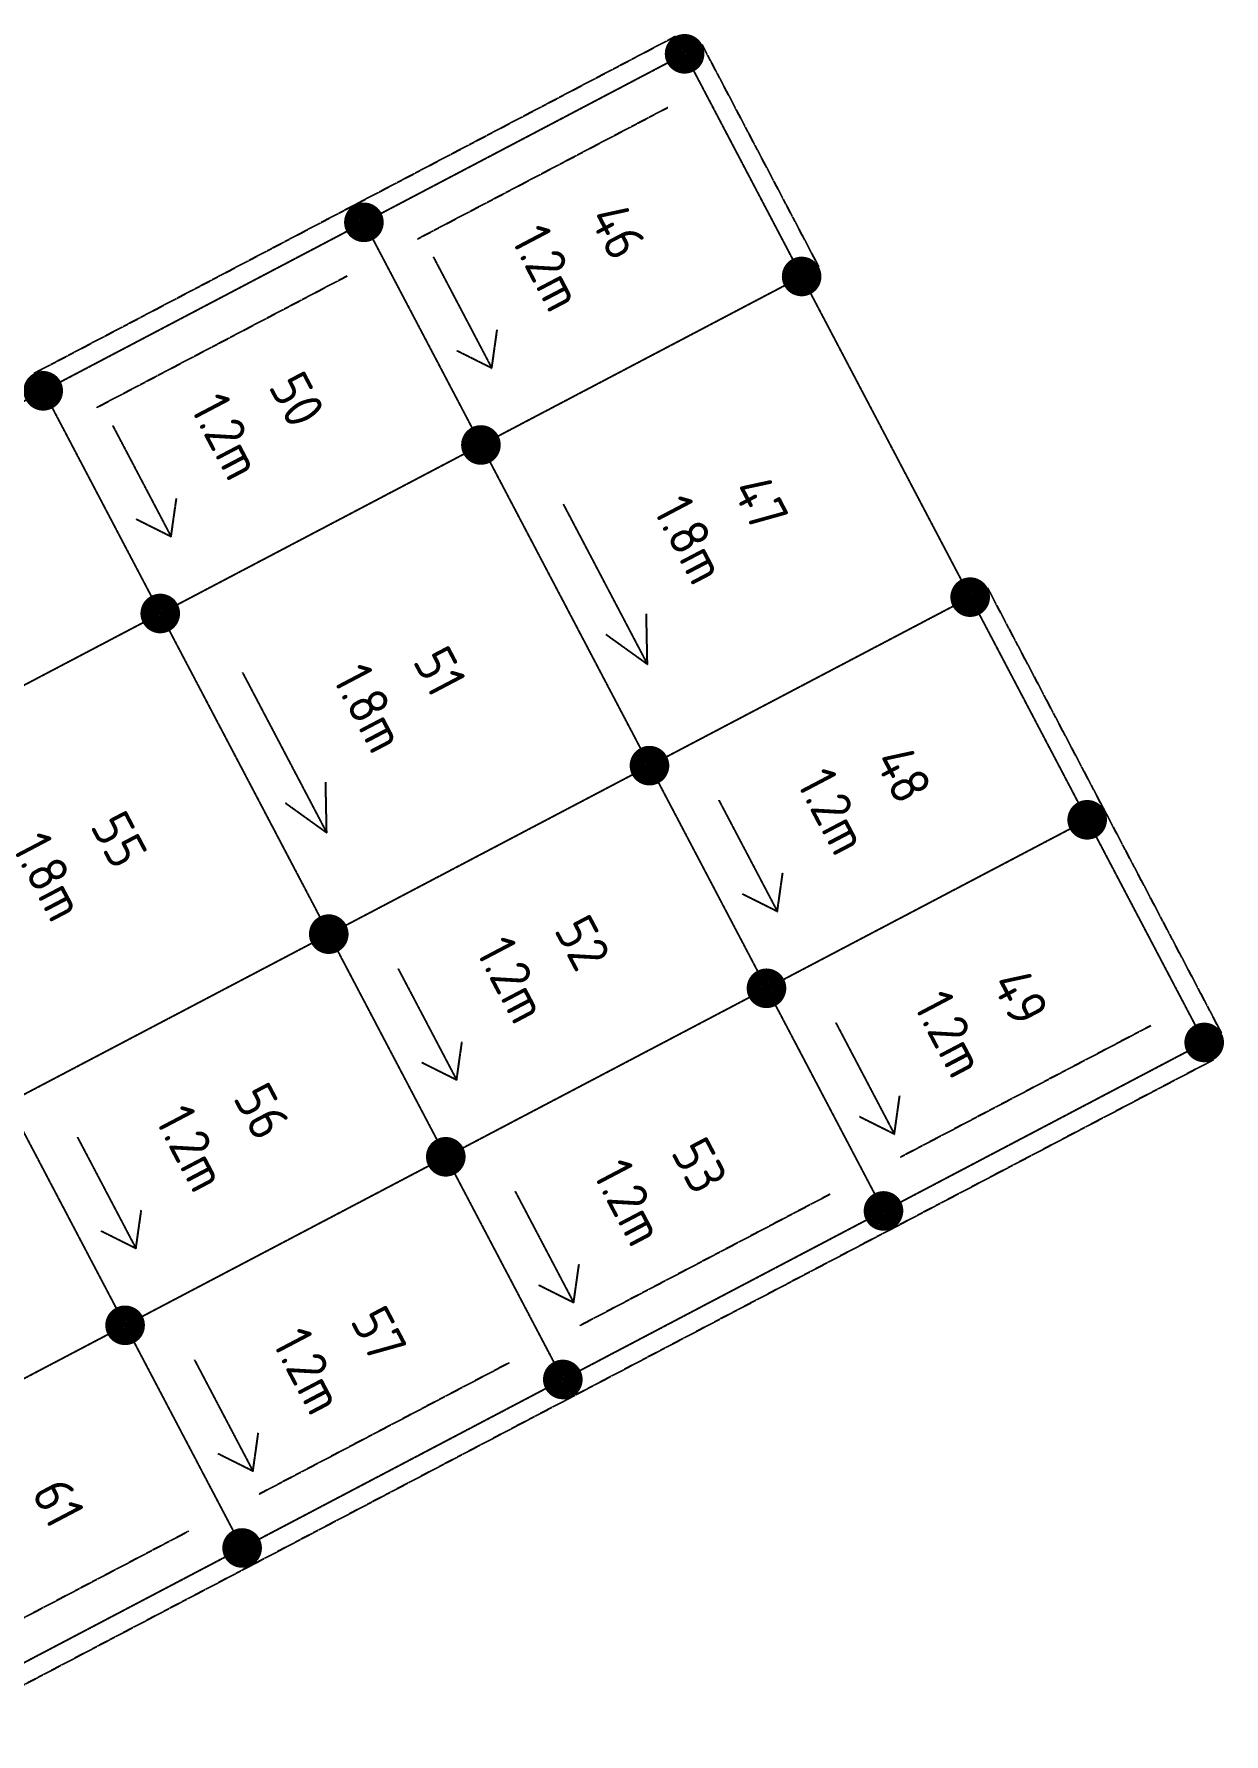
# Model space of a CAD drawing. Header units: millimetres. Extents: x 9116 to 195096, y -114281 to 55636.
# Drawn here: x 186317 to 192325, y 18862 to 27445 of the extents above; entities that cross this region are included whole.
import ezdxf
from ezdxf.enums import TextEntityAlignment as Align

# ---------------------------------------------------------------- set-up
doc = ezdxf.new("R2010")
doc.units = ezdxf.units.MM
doc.linetypes.add('KwikScaf_DASHED', pattern=[3.75, 2.5, -1.25])
doc.linetypes.add('KwikScaf_Line', pattern=[1, 1, 0])
doc.layers.add('KwikScaf Schematic', color=7, linetype='CONTINUOUS')
doc.styles.add('KwikScaf ISO', font='isocp.shx')

msp = doc.modelspace()

# ---------------------------------------------------------------- linework, layer by layer
at = {"layer": 'KwikScaf Schematic', "color": 1, "linetype": 'KwikScaf_DASHED'}
for p, q in [((187936.4, 26583.1), (189555.4, 27433.9)), ((190281.3, 26267.7), (189690.5, 27391.9)), ((188253, 26410.5), (189517.9, 27075.3)), ((186317.3, 25732.2), (187936.4, 26583.1)), ((186633.9, 25559.7), (187898.9, 26224.5)), ((191722.9, 23524.4), (191132.1, 24648.6)), ((192313.7, 22400.2), (191722.9, 23524.4)), ((191955.1, 22437.7), (190690.1, 21772.9)), ((192271.7, 22265.1), (190652.6, 21414.3)), ((190336, 21586.8), (189071, 20922.1)), ((190652.6, 21414.3), (189033.5, 20563.5)), ((188716.9, 20736), (187452, 20071.3)), ((189033.5, 20563.5), (187414.5, 19712.7)), ((187097.9, 19885.2), (185832.9, 19220.4)), ((187414.5, 19712.7), (185795.4, 18861.8))]:
    msp.add_line(p, q, dxfattribs=at)
at = {"layer": 'KwikScaf Schematic', "color": 1, "linetype": 'KwikScaf_Line'}
for p, q in [((187982.9, 26494.5), (189602, 27345.4)), ((189602, 27345.4), (190192.7, 26221.1)), ((186363.8, 25643.7), (187982.9, 26494.5)), ((187982.9, 26494.5), (188573.7, 25370.3)), ((187982.9, 26494.5), (188573.7, 25370.3)), ((188333, 26319.8), (188628.4, 25757.7)), ((188573.7, 25370.3), (190192.7, 26221.1)), ((188628.4, 25757.7), (188655.7, 25951.4)), ((188628.4, 25757.7), (188453.3, 25845.1)), ((184744.8, 24792.9), (186363.8, 25643.7)), ((186363.8, 25643.7), (186954.6, 24519.5)), ((186363.8, 25643.7), (186954.6, 24519.5)), ((186713.9, 25469), (187009.3, 24906.9)), ((186954.6, 24519.5), (188573.7, 25370.3)), ((187009.3, 24906.9), (187036.7, 25100.6)), ((187009.3, 24906.9), (186834.3, 24994.3)), ((191043.6, 24602.1), (191634.3, 23477.9)), ((185335.6, 23668.7), (186954.6, 24519.5)), ((189424.5, 23751.3), (190015.3, 22627)), ((189424.5, 23751.3), (190015.3, 22627)), ((189774.6, 23576.6), (190070, 23014.5)), ((190015.3, 22627), (191634.3, 23477.9)), ((191634.3, 23477.9), (192225.1, 22353.7)), ((190070, 23014.5), (190097.3, 23208.2)), ((190070, 23014.5), (189894.9, 23101.8)), ((187805.5, 22900.4), (188396.2, 21776.2)), ((187805.5, 22900.4), (188396.2, 21776.2)), ((188155.5, 22725.7), (188450.9, 22163.6)), ((188396.2, 21776.2), (190015.3, 22627)), ((190015.3, 22627), (190606.1, 21502.8)), ((190015.3, 22627), (190606.1, 21502.8)), ((190365.4, 22452.3), (190660.8, 21890.2)), ((188450.9, 22163.6), (188478.3, 22357.3)), ((190606.1, 21502.8), (192225.1, 22353.7)), ((188450.9, 22163.6), (188275.9, 22251)), ((190660.8, 21890.2), (190688.1, 22083.9)), ((186186.4, 22049.6), (186777.2, 20925.4)), ((186186.4, 22049.6), (186777.2, 20925.4)), ((190660.8, 21890.2), (190485.7, 21977.6)), ((186536.5, 21874.9), (186831.9, 21312.8)), ((186777.2, 20925.4), (188396.2, 21776.2)), ((188396.2, 21776.2), (188987, 20652)), ((188396.2, 21776.2), (188987, 20652)), ((188746.3, 21601.5), (189041.7, 21039.4)), ((186831.9, 21312.8), (186859.2, 21506.5)), ((188987, 20652), (190606.1, 21502.8)), ((186831.9, 21312.8), (186656.8, 21400.2)), ((189041.7, 21039.4), (189069.1, 21233.1)), ((189041.7, 21039.4), (188866.7, 21126.8)), ((185158.1, 20074.6), (186777.2, 20925.4)), ((186777.2, 20925.4), (187368, 19801.2)), ((186777.2, 20925.4), (187368, 19801.2)), ((187127.3, 20750.7), (187422.7, 20188.6)), ((187368, 19801.2), (188987, 20652)), ((187422.7, 20188.6), (187450, 20382.3)), ((187422.7, 20188.6), (187247.6, 20275.9)), ((185748.9, 18950.4), (187368, 19801.2))]:
    msp.add_line(p, q, dxfattribs=at)
at = {"layer": 'KwikScaf Schematic', "color": 5, "linetype": 'KwikScaf_Line'}
for p, q in [((190192.7, 26221.1), (191043.6, 24602.1)), ((188573.7, 25370.3), (189424.5, 23751.3)), ((188573.7, 25370.3), (189424.5, 23751.3)), ((188988.8, 25071.9), (189414.2, 24262.4)), ((189424.5, 23751.3), (191043.6, 24602.1)), ((186954.6, 24519.5), (187805.5, 22900.4)), ((186954.6, 24519.5), (187805.5, 22900.4)), ((189414.2, 24262.4), (189409, 24517.9)), ((189414.2, 24262.4), (189206.6, 24411.6)), ((187369.7, 24221.1), (187795.1, 23411.6)), ((187805.5, 22900.4), (189424.5, 23751.3)), ((187795.1, 23411.6), (187790, 23667.1)), ((187795.1, 23411.6), (187587.6, 23560.8)), ((186186.4, 22049.6), (187805.5, 22900.4))]:
    msp.add_line(p, q, dxfattribs=at)
at = {"layer": 'KwikScaf Schematic', "color": 1, "linetype": 'KwikScaf_Line'}
for points in [[(189646.2, 27368.6, 100, 100, -0.198912), (189649.7, 27330.5, 100, 100, -0.198912), (189625.2, 27301.1, 100, 100, -0.198912), (189587.1, 27297.6, 100, 100, -0.198912), (189557.7, 27322.1, 100, 100, -0.198912), (189554.2, 27360.2, 100, 100, -0.198912), (189578.7, 27389.6, 100, 100, -0.198912), (189616.8, 27393.1, 100, 100, -0.198912)], [(188027.2, 26517.8, 100, 100, -0.198912), (188030.6, 26479.7, 100, 100, -0.198912), (188006.2, 26450.3, 100, 100, -0.198912), (187968, 26446.8, 100, 100, -0.198912), (187938.6, 26471.3, 100, 100, -0.198912), (187935.2, 26509.4, 100, 100, -0.198912), (187959.6, 26538.8, 100, 100, -0.198912), (187997.7, 26542.3, 100, 100, -0.198912)], [(190237, 26244.4, 100, 100, -0.198912), (190240.5, 26206.3, 100, 100, -0.198912), (190216, 26176.9, 100, 100, -0.198912), (190177.9, 26173.4, 100, 100, -0.198912), (190148.5, 26197.9, 100, 100, -0.198912), (190145, 26236, 100, 100, -0.198912), (190169.5, 26265.4, 100, 100, -0.198912), (190207.6, 26268.9, 100, 100, -0.198912)], [(186408.1, 25667, 100, 100, -0.198912), (186411.6, 25628.9, 100, 100, -0.198912), (186387.1, 25599.5, 100, 100, -0.198912), (186349, 25596, 100, 100, -0.198912), (186319.6, 25620.5, 100, 100, -0.198912), (186316.1, 25658.6, 100, 100, -0.198912), (186340.6, 25688, 100, 100, -0.198912), (186378.7, 25691.5, 100, 100, -0.198912)], [(188617.9, 25393.6, 100, 100, -0.198912), (188621.4, 25355.5, 100, 100, -0.198912), (188596.9, 25326.1, 100, 100, -0.198912), (188558.8, 25322.6, 100, 100, -0.198912), (188529.4, 25347.1, 100, 100, -0.198912), (188525.9, 25385.2, 100, 100, -0.198912), (188550.4, 25414.6, 100, 100, -0.198912), (188588.5, 25418.1, 100, 100, -0.198912)], [(191087.8, 24625.4, 100, 100, -0.198912), (191091.3, 24587.2, 100, 100, -0.198912), (191066.8, 24557.8, 100, 100, -0.198912), (191028.7, 24554.3, 100, 100, -0.198912), (190999.3, 24578.8, 100, 100, -0.198912), (190995.8, 24616.9, 100, 100, -0.198912), (191020.3, 24646.4, 100, 100, -0.198912), (191058.4, 24649.8, 100, 100, -0.198912)], [(186998.9, 24542.8, 100, 100, -0.198912), (187002.4, 24504.6, 100, 100, -0.198912), (186977.9, 24475.2, 100, 100, -0.198912), (186939.8, 24471.8, 100, 100, -0.198912), (186910.4, 24496.2, 100, 100, -0.198912), (186906.9, 24534.3, 100, 100, -0.198912), (186931.4, 24563.8, 100, 100, -0.198912), (186969.5, 24567.2, 100, 100, -0.198912)], [(189468.8, 23774.5, 100, 100, -0.198912), (189472.3, 23736.4, 100, 100, -0.198912), (189447.8, 23707, 100, 100, -0.198912), (189409.7, 23703.5, 100, 100, -0.198912), (189380.2, 23728, 100, 100, -0.198912), (189376.8, 23766.1, 100, 100, -0.198912), (189401.2, 23795.5, 100, 100, -0.198912), (189439.4, 23799, 100, 100, -0.198912)], [(191678.6, 23501.1, 100, 100, -0.198912), (191682.1, 23463, 100, 100, -0.198912), (191657.6, 23433.6, 100, 100, -0.198912), (191619.5, 23430.1, 100, 100, -0.198912), (191590.1, 23454.6, 100, 100, -0.198912), (191586.6, 23492.7, 100, 100, -0.198912), (191611.1, 23522.1, 100, 100, -0.198912), (191649.2, 23525.6, 100, 100, -0.198912)], [(191678.6, 23501.1, 100, 100, -0.198912), (191682.1, 23463, 100, 100, -0.198912), (191657.6, 23433.6, 100, 100, -0.198912), (191619.5, 23430.1, 100, 100, -0.198912), (191590.1, 23454.6, 100, 100, -0.198912), (191586.6, 23492.7, 100, 100, -0.198912), (191611.1, 23522.1, 100, 100, -0.198912), (191649.2, 23525.6, 100, 100, -0.198912)], [(187849.7, 22923.7, 100, 100, -0.198912), (187853.2, 22885.6, 100, 100, -0.198912), (187828.7, 22856.2, 100, 100, -0.198912), (187790.6, 22852.7, 100, 100, -0.198912), (187761.2, 22877.2, 100, 100, -0.198912), (187757.7, 22915.3, 100, 100, -0.198912), (187782.2, 22944.7, 100, 100, -0.198912), (187820.3, 22948.2, 100, 100, -0.198912)], [(190059.6, 22650.3, 100, 100, -0.198912), (190063, 22612.2, 100, 100, -0.198912), (190038.6, 22582.8, 100, 100, -0.198912), (190000.4, 22579.3, 100, 100, -0.198912), (189971, 22603.8, 100, 100, -0.198912), (189967.6, 22641.9, 100, 100, -0.198912), (189992, 22671.3, 100, 100, -0.198912), (190030.1, 22674.8, 100, 100, -0.198912)], [(190059.6, 22650.3, 100, 100, -0.198912), (190063, 22612.2, 100, 100, -0.198912), (190038.6, 22582.8, 100, 100, -0.198912), (190000.4, 22579.3, 100, 100, -0.198912), (189971, 22603.8, 100, 100, -0.198912), (189967.6, 22641.9, 100, 100, -0.198912), (189992, 22671.3, 100, 100, -0.198912), (190030.1, 22674.8, 100, 100, -0.198912)], [(192269.4, 22376.9, 100, 100, -0.198912), (192272.9, 22338.8, 100, 100, -0.198912), (192248.4, 22309.4, 100, 100, -0.198912), (192210.3, 22305.9, 100, 100, -0.198912), (192180.9, 22330.4, 100, 100, -0.198912), (192177.4, 22368.5, 100, 100, -0.198912), (192201.9, 22397.9, 100, 100, -0.198912), (192240, 22401.4, 100, 100, -0.198912)], [(188440.5, 21799.5, 100, 100, -0.198912), (188444, 21761.4, 100, 100, -0.198912), (188419.5, 21732, 100, 100, -0.198912), (188381.4, 21728.5, 100, 100, -0.198912), (188352, 21753, 100, 100, -0.198912), (188348.5, 21791.1, 100, 100, -0.198912), (188373, 21820.5, 100, 100, -0.198912), (188411.1, 21824, 100, 100, -0.198912)], [(188440.5, 21799.5, 100, 100, -0.198912), (188444, 21761.4, 100, 100, -0.198912), (188419.5, 21732, 100, 100, -0.198912), (188381.4, 21728.5, 100, 100, -0.198912), (188352, 21753, 100, 100, -0.198912), (188348.5, 21791.1, 100, 100, -0.198912), (188373, 21820.5, 100, 100, -0.198912), (188411.1, 21824, 100, 100, -0.198912)], [(190650.3, 21526.1, 100, 100, -0.198912), (190653.8, 21488, 100, 100, -0.198912), (190629.3, 21458.6, 100, 100, -0.198912), (190591.2, 21455.1, 100, 100, -0.198912), (190561.8, 21479.6, 100, 100, -0.198912), (190558.3, 21517.7, 100, 100, -0.198912), (190582.8, 21547.1, 100, 100, -0.198912), (190620.9, 21550.6, 100, 100, -0.198912)], [(186821.4, 20948.7, 100, 100, -0.198912), (186824.9, 20910.5, 100, 100, -0.198912), (186800.4, 20881.1, 100, 100, -0.198912), (186762.3, 20877.7, 100, 100, -0.198912), (186732.9, 20902.1, 100, 100, -0.198912), (186729.4, 20940.2, 100, 100, -0.198912), (186753.9, 20969.7, 100, 100, -0.198912), (186792, 20973.1, 100, 100, -0.198912)], [(186821.4, 20948.7, 100, 100, -0.198912), (186824.9, 20910.5, 100, 100, -0.198912), (186800.4, 20881.1, 100, 100, -0.198912), (186762.3, 20877.7, 100, 100, -0.198912), (186732.9, 20902.1, 100, 100, -0.198912), (186729.4, 20940.2, 100, 100, -0.198912), (186753.9, 20969.7, 100, 100, -0.198912), (186792, 20973.1, 100, 100, -0.198912)], [(189031.3, 20675.3, 100, 100, -0.198912), (189034.8, 20637.2, 100, 100, -0.198912), (189010.3, 20607.7, 100, 100, -0.198912), (188972.2, 20604.3, 100, 100, -0.198912), (188942.8, 20628.7, 100, 100, -0.198912), (188939.3, 20666.9, 100, 100, -0.198912), (188963.8, 20696.3, 100, 100, -0.198912), (189001.9, 20699.7, 100, 100, -0.198912)], [(187412.2, 19824.4, 100, 100, -0.198912), (187415.7, 19786.3, 100, 100, -0.198912), (187391.2, 19756.9, 100, 100, -0.198912), (187353.1, 19753.4, 100, 100, -0.198912), (187323.7, 19777.9, 100, 100, -0.198912), (187320.2, 19816, 100, 100, -0.198912), (187344.7, 19845.4, 100, 100, -0.198912), (187382.8, 19848.9, 100, 100, -0.198912)]]:
    msp.add_lwpolyline(points, format="xyseb", close=True, dxfattribs=at)
at = {"layer": 'KwikScaf Schematic', "color": 1, "linetype": 'KwikScaf_Line', "const_width": 100}
for points in [[(188027.2, 26517.8, -0.198912), (188030.6, 26479.7, -0.198912), (188006.2, 26450.3, -0.198912), (187968, 26446.8, -0.198912), (187938.6, 26471.3, -0.198912), (187935.2, 26509.4, -0.198912), (187959.6, 26538.8, -0.198912), (187997.7, 26542.3, -0.198912)], [(186408.1, 25667, -0.198912), (186411.6, 25628.9, -0.198912), (186387.1, 25599.5, -0.198912), (186349, 25596, -0.198912), (186319.6, 25620.5, -0.198912), (186316.1, 25658.6, -0.198912), (186340.6, 25688, -0.198912), (186378.7, 25691.5, -0.198912)], [(188617.9, 25393.6, -0.198912), (188621.4, 25355.5, -0.198912), (188596.9, 25326.1, -0.198912), (188558.8, 25322.6, -0.198912), (188529.4, 25347.1, -0.198912), (188525.9, 25385.2, -0.198912), (188550.4, 25414.6, -0.198912), (188588.5, 25418.1, -0.198912)], [(186998.9, 24542.8, -0.198912), (187002.4, 24504.6, -0.198912), (186977.9, 24475.2, -0.198912), (186939.8, 24471.8, -0.198912), (186910.4, 24496.2, -0.198912), (186906.9, 24534.3, -0.198912), (186931.4, 24563.8, -0.198912), (186969.5, 24567.2, -0.198912)], [(189468.8, 23774.5, -0.198912), (189472.3, 23736.4, -0.198912), (189447.8, 23707, -0.198912), (189409.7, 23703.5, -0.198912), (189380.2, 23728, -0.198912), (189376.8, 23766.1, -0.198912), (189401.2, 23795.5, -0.198912), (189439.4, 23799, -0.198912)], [(187849.7, 22923.7, -0.198912), (187853.2, 22885.6, -0.198912), (187828.7, 22856.2, -0.198912), (187790.6, 22852.7, -0.198912), (187761.2, 22877.2, -0.198912), (187757.7, 22915.3, -0.198912), (187782.2, 22944.7, -0.198912), (187820.3, 22948.2, -0.198912)], [(190059.6, 22650.3, -0.198912), (190063, 22612.2, -0.198912), (190038.6, 22582.8, -0.198912), (190000.4, 22579.3, -0.198912), (189971, 22603.8, -0.198912), (189967.6, 22641.9, -0.198912), (189992, 22671.3, -0.198912), (190030.1, 22674.8, -0.198912)], [(190059.6, 22650.3, -0.198912), (190063, 22612.2, -0.198912), (190038.6, 22582.8, -0.198912), (190000.4, 22579.3, -0.198912), (189971, 22603.8, -0.198912), (189967.6, 22641.9, -0.198912), (189992, 22671.3, -0.198912), (190030.1, 22674.8, -0.198912)], [(188440.5, 21799.5, -0.198912), (188444, 21761.4, -0.198912), (188419.5, 21732, -0.198912), (188381.4, 21728.5, -0.198912), (188352, 21753, -0.198912), (188348.5, 21791.1, -0.198912), (188373, 21820.5, -0.198912), (188411.1, 21824, -0.198912)], [(188440.5, 21799.5, -0.198912), (188444, 21761.4, -0.198912), (188419.5, 21732, -0.198912), (188381.4, 21728.5, -0.198912), (188352, 21753, -0.198912), (188348.5, 21791.1, -0.198912), (188373, 21820.5, -0.198912), (188411.1, 21824, -0.198912)], [(190650.3, 21526.1, -0.198912), (190653.8, 21488, -0.198912), (190629.3, 21458.6, -0.198912), (190591.2, 21455.1, -0.198912), (190561.8, 21479.6, -0.198912), (190558.3, 21517.7, -0.198912), (190582.8, 21547.1, -0.198912), (190620.9, 21550.6, -0.198912)], [(186821.4, 20948.7, -0.198912), (186824.9, 20910.5, -0.198912), (186800.4, 20881.1, -0.198912), (186762.3, 20877.7, -0.198912), (186732.9, 20902.1, -0.198912), (186729.4, 20940.2, -0.198912), (186753.9, 20969.7, -0.198912), (186792, 20973.1, -0.198912)], [(186821.4, 20948.7, -0.198912), (186824.9, 20910.5, -0.198912), (186800.4, 20881.1, -0.198912), (186762.3, 20877.7, -0.198912), (186732.9, 20902.1, -0.198912), (186729.4, 20940.2, -0.198912), (186753.9, 20969.7, -0.198912), (186792, 20973.1, -0.198912)], [(189031.3, 20675.3, -0.198912), (189034.8, 20637.2, -0.198912), (189010.3, 20607.7, -0.198912), (188972.2, 20604.3, -0.198912), (188942.8, 20628.7, -0.198912), (188939.3, 20666.9, -0.198912), (188963.8, 20696.3, -0.198912), (189001.9, 20699.7, -0.198912)], [(187412.2, 19824.4, -0.198912), (187415.7, 19786.3, -0.198912), (187391.2, 19756.9, -0.198912), (187353.1, 19753.4, -0.198912), (187323.7, 19777.9, -0.198912), (187320.2, 19816, -0.198912), (187344.7, 19845.4, -0.198912), (187382.8, 19848.9, -0.198912)]]:
    msp.add_lwpolyline(points, format="xyb", close=True, dxfattribs=at)
at = {"layer": 'KwikScaf Schematic', "color": 5, "linetype": 'KwikScaf_Line'}
for points in [[(190237, 26244.4, 100, 100, -0.198912), (190240.5, 26206.3, 100, 100, -0.198912), (190216, 26176.9, 100, 100, -0.198912), (190177.9, 26173.4, 100, 100, -0.198912), (190148.5, 26197.9, 100, 100, -0.198912), (190145, 26236, 100, 100, -0.198912), (190169.5, 26265.4, 100, 100, -0.198912), (190207.6, 26268.9, 100, 100, -0.198912)], [(188617.9, 25393.6, 100, 100, -0.198912), (188621.4, 25355.5, 100, 100, -0.198912), (188596.9, 25326.1, 100, 100, -0.198912), (188558.8, 25322.6, 100, 100, -0.198912), (188529.4, 25347.1, 100, 100, -0.198912), (188525.9, 25385.2, 100, 100, -0.198912), (188550.4, 25414.6, 100, 100, -0.198912), (188588.5, 25418.1, 100, 100, -0.198912)], [(186998.9, 24542.8, 100, 100, -0.198912), (187002.4, 24504.6, 100, 100, -0.198912), (186977.9, 24475.2, 100, 100, -0.198912), (186939.8, 24471.8, 100, 100, -0.198912), (186910.4, 24496.2, 100, 100, -0.198912), (186906.9, 24534.3, 100, 100, -0.198912), (186931.4, 24563.8, 100, 100, -0.198912), (186969.5, 24567.2, 100, 100, -0.198912)], [(189468.8, 23774.5, 100, 100, -0.198912), (189472.3, 23736.4, 100, 100, -0.198912), (189447.8, 23707, 100, 100, -0.198912), (189409.7, 23703.5, 100, 100, -0.198912), (189380.2, 23728, 100, 100, -0.198912), (189376.8, 23766.1, 100, 100, -0.198912), (189401.2, 23795.5, 100, 100, -0.198912), (189439.4, 23799, 100, 100, -0.198912)], [(187849.7, 22923.7, 100, 100, -0.198912), (187853.2, 22885.6, 100, 100, -0.198912), (187828.7, 22856.2, 100, 100, -0.198912), (187790.6, 22852.7, 100, 100, -0.198912), (187761.2, 22877.2, 100, 100, -0.198912), (187757.7, 22915.3, 100, 100, -0.198912), (187782.2, 22944.7, 100, 100, -0.198912), (187820.3, 22948.2, 100, 100, -0.198912)]]:
    msp.add_lwpolyline(points, format="xyseb", close=True, dxfattribs=at)
at = {"layer": 'KwikScaf Schematic', "color": 5, "linetype": 'KwikScaf_Line', "const_width": 100}
for points in [[(188617.9, 25393.6, -0.198912), (188621.4, 25355.5, -0.198912), (188596.9, 25326.1, -0.198912), (188558.8, 25322.6, -0.198912), (188529.4, 25347.1, -0.198912), (188525.9, 25385.2, -0.198912), (188550.4, 25414.6, -0.198912), (188588.5, 25418.1, -0.198912)], [(191087.8, 24625.4, -0.198912), (191091.3, 24587.2, -0.198912), (191066.8, 24557.8, -0.198912), (191028.7, 24554.3, -0.198912), (190999.3, 24578.8, -0.198912), (190995.8, 24616.9, -0.198912), (191020.3, 24646.4, -0.198912), (191058.4, 24649.8, -0.198912)], [(186998.9, 24542.8, -0.198912), (187002.4, 24504.6, -0.198912), (186977.9, 24475.2, -0.198912), (186939.8, 24471.8, -0.198912), (186910.4, 24496.2, -0.198912), (186906.9, 24534.3, -0.198912), (186931.4, 24563.8, -0.198912), (186969.5, 24567.2, -0.198912)], [(189468.8, 23774.5, -0.198912), (189472.3, 23736.4, -0.198912), (189447.8, 23707, -0.198912), (189409.7, 23703.5, -0.198912), (189380.2, 23728, -0.198912), (189376.8, 23766.1, -0.198912), (189401.2, 23795.5, -0.198912), (189439.4, 23799, -0.198912)], [(187849.7, 22923.7, -0.198912), (187853.2, 22885.6, -0.198912), (187828.7, 22856.2, -0.198912), (187790.6, 22852.7, -0.198912), (187761.2, 22877.2, -0.198912), (187757.7, 22915.3, -0.198912), (187782.2, 22944.7, -0.198912), (187820.3, 22948.2, -0.198912)]]:
    msp.add_lwpolyline(points, format="xyb", close=True, dxfattribs=at)

# ---------------------------------------------------------------- texts
at = {"layer": 'KwikScaf Schematic', "color": 2, "style": 'KwikScaf ISO'}
for s, p in [('46', (189264.9, 26450.9)), ('1.2m', (188910.8, 26264.8)), ('50', (187645.8, 25600.1)), ('1.2m', (187291.7, 25414)), ('47', (189985.7, 25079.2)), ('1.8m', (189631.6, 24893.2)), ('51', (188366.6, 24228.4)), ('1.8m', (188012.5, 24042.3)), ('48', (190706.5, 23707.6)), ('1.2m', (190352.4, 23521.5)), ('55', (186747.6, 23377.6)), ('1.8m', (186393.5, 23191.5)), ('52', (189087.4, 22856.8)), ('1.2m', (188733.3, 22670.7)), ('49', (191297.3, 22583.4)), ('1.2m', (190943.2, 22397.3)), ('56', (187468.4, 22006)), ('1.2m', (187114.3, 21819.9)), ('53', (189678.2, 21732.6)), ('1.2m', (189324.1, 21546.5)), ('57', (188059.1, 20881.7)), ('1.2m', (187705.1, 20695.7)), ('61', (186440.1, 20030.9))]:
    msp.add_text(s, height=200, rotation=297.72222, dxfattribs=at).set_placement(p, align=Align.MIDDLE_CENTER)

doc.saveas('drawing.dxf')
